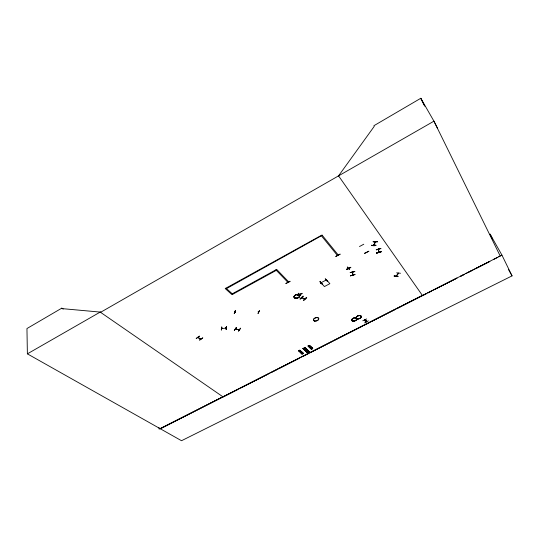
<?xml version="1.0" encoding="UTF-8"?>
<svg xmlns="http://www.w3.org/2000/svg" width="539" height="539" viewBox="0 0 539 539"><rect width="100%" height="100%" fill="white"/><g stroke="black" fill="none" stroke-linecap="round" stroke-linejoin="round"><path stroke-width="0.81" d="M304.724 298.498L305.141 298.855L302.109 297.75M299.866 294.314L299.455 294.382M321.008 283.015L320.489 283.157M326.284 280.085L326.647 279.6M221.509 329.942L221.765 327.153M221.812 327.186L221.307 330.016L221.772 326.984M226.178 328.056L221.677 328.635L222.129 328.238M226.164 328.157L225.774 328.076M226.279 329.477L226.535 326.654L226.252 329.457M303.127 296.288L300.082 299.037L302.985 296.248M327.254 281.23L325.26 278.778M298.161 293.499L300.466 295.588L298.323 293.189M352.594 275.092L352.519 272.215M352.816 275.011L352.634 272.148M398.584 273.206L396.266 276.211M366.176 321.911L364.499 319.876L366.163 321.776M375.144 242.045L373.662 245.333L373.911 244.719M371.472 245.171C371.169 245.791 376.222 246.067 375.872 245.164M371.465 245.508L375.865 245.205M371.526 245.326L375.926 245.36M199.383 336.235L196.216 338.458M196.243 338.593L199.356 336.087M236.318 327.678L234.324 330.441L236.318 327.523M236.365 327.719L234.317 330.286M320.564 283.116L320.941 282.935M326.324 280.058L326.695 279.862M235.536 310.376L234.263 313.557L235.341 310.552M235.462 311.872L235.503 311.771M347.884 268.537L348.309 268.314M397.95 276.291L394.177 276.096L394.231 275.746M397.903 276.608L394.184 276.103M258.639 312.121L258.296 311.987M258.08 313.536L259.475 310.572L258.026 313.341M197.779 337.522L201.013 338.991M373.21 241.681L377.644 241.728L373.231 241.688M373.891 245.272L375.447 241.91M377.63 241.721L373.15 241.809M309.305 345.465L312.371 348.78L312.761 348.578L309.467 345.378L308.126 345.944L311.367 349.279L312.64 348.531M312.607 348.666L309.11 345.445L312.371 348.78M309.972 352.338L305.027 347.561L303.019 348.423L307.897 353.368L309.709 352.472M307.985 353.166L303.012 348.416L308.005 353.22M308.241 353.193L303.316 348.43M309.797 352.263L309.48 352.499M396.131 276.157L398.442 273.152M303.194 348.49L308.167 353.234M309.393 352.627L304.481 347.682L309.743 352.452M309.797 352.338L304.629 347.77L304.838 347.507L309.959 352.351M301.955 354.069L303.342 353.375L299.873 350.175L298.66 350.788L301.981 354.062M301.995 353.86L302.372 353.86L298.828 350.801M302.925 353.591L299.637 350.296L302.992 353.456M299.637 350.296L303.201 353.254M308.476 345.876L308.079 346.078L311.401 349.063M308.328 345.944L311.67 349.063M378.749 252.07L378.937 252.367L378.647 251.828M365.449 321.028L365.873 320.813M299.212 294.065L299.664 294.483M338.559 175.862L374.241 126.348L373.925 125.702L420.784 98.28L433.942 121.174L437.628 128.491M240.367 328.305L238.575 331.108M238.568 331.087L240.562 328.359L240.293 328.136M396.664 272.815L400.484 273.26M221.691 328.541L222.095 328.48M225.679 328.11L226.084 328.056M299.886 350.215L303.188 353.463M302.945 348.625L307.917 353.368M309.373 345.364L312.748 348.598M308.497 353.072L303.369 348.241M325.26 278.98L327.234 281.075M303.086 296.147L300.095 299.017M303.625 300.102C312.687 291.997 297.602 305.923 306.752 297.582M396.394 275.645L396.111 276.197M378.722 249.611L378.391 248.978L378.937 252.333M365.395 320.84L365.759 320.685M365.813 320.873L365.523 321.042M364.351 320.099L366.015 322.019M352.769 274.796L352.614 275.126M197.84 337.549L200.959 338.977M199.673 340.183L202.812 337.825L199.464 339.927M378.533 249.314L378.776 252.414L378.796 252.003M235.112 312.014L235.503 312.007M235.462 312.135L235.085 312.128M63.211 309.069L61.81 308.146L26.95 328.547L27.381 353.847L181.528 440.72L512.05 275.874L501.944 255.129L490.052 234.054L492.639 239.329M235.408 329.053L239.37 329.632M27.381 353.847L100.261 312.047L100.618 312.297M321.574 236.015L337.535 255.614L338.364 255.169L321.999 235.017L225.221 288.574L231.992 294.671L276.325 270.322M226.508 288.587L322.315 235.247M232.282 293.802L276.675 269.406L288.803 282.018L288.008 282.443L275.867 269.85M340.109 254.226L335.804 256.382M335.851 256.517L340.055 254.098M285.939 283.554L289.995 281.223M364.667 253.485L368.919 251.194L364.539 253.229M320.2 281.715L322.201 283.992L319.91 281.641M346.442 269.439C354.015 265.161 350.545 268.314 346.375 269.284M346.469 269.48L350.714 267.398M297.602 295.561C305.997 290.999 301.207 294.611 297.535 295.379M297.616 295.581L301.705 293.573M349.205 269.345L347.318 266.973L349.501 269.399M362.781 320.759L366.668 318.933M160.319 428.626L422.347 295.372M160.346 428.808L501.944 255.129M237.389 389.71L223.146 396.953L100.207 312.081L61.837 308.604L61.81 308.146M241.135 387.81L268.112 374.093M271.865 372.186L277.861 369.134M279.357 368.373L298.842 358.469M302.588 356.562L308.584 353.517M310.087 352.755L331.822 341.706M333.318 340.938L339.314 337.892M340.816 337.131L362.545 326.082M364.047 325.32L370.044 322.268M371.539 321.507L395.525 309.312M397.021 308.551L400.773 306.651M402.269 305.882L426.241 293.694L422.509 295.594L338.31 175.512M432.965 290.278L456.883 278.117M460.623 276.217L464.355 274.317M465.851 273.563L489.769 261.402M493.502 259.502L497.241 257.602M498.737 256.84L500.232 256.079L433.942 121.174L100.564 312.324L100.207 312.081M222.91 396.792L159.153 429.118L158.924 427.494M435.216 289.153L456.904 278.158M460.643 276.264L464.382 274.364M468.115 272.471L471.854 270.578M475.593 268.678L481.576 265.646M483.072 264.892L489.803 261.476M299.004 351.105L300.216 350.498M308.47 346.267L309.689 345.654M303.524 348.908L305.35 347.992M310.538 348.282L311.731 347.594M301.112 353.085L302.298 352.405M305.701 350.983L307.513 350.074M306.206 351.462L308.018 350.552M306.651 351.886L308.463 350.983M307.156 352.371L308.962 351.462M307.486 352.688L309.298 351.778M307.951 353.045L309.757 352.142M305.02 298.963L301.725 297.804M234.263 313.536L235.516 310.552M378.391 248.978L378.459 249.422M377.758 249.308L379.301 248.877M376.276 249.874L380.911 248.567M376.485 252.885L381.161 251.74L376.559 253.189M354.763 271.501L350.229 272.653L354.763 271.4M350.182 272.525L354.777 271.568M354.945 274.533L350.451 275.833L354.871 274.338M364.95 319.647L366.608 321.554M365.011 319.755L366.668 321.662M365.166 319.681L366.85 321.594M319.998 281.782L321.904 283.918M308.14 345.977L311.522 349.205M308.22 345.998L311.778 349.07L308.362 345.822M239.222 329.753L235.341 329.161M258.599 311.987L258.127 311.771M394.272 275.955L397.998 276.473M226.346 326.668L225.982 329.309M226.009 288.143L232.767 294.247M298.781 350.822L302.217 353.948M304.67 347.743L309.622 352.513L304.481 347.682M304.488 347.756L309.447 352.513M309.11 345.445L312.519 348.699M290.063 281.419L285.906 283.413M364.634 322.874L368.319 320.826M508.432 269.446L512.05 275.874M421.148 98.913L424.867 106.257M420.784 98.28L424.132 105.058M380.851 248.439L376.222 249.746M376.478 252.852L376.572 253.209M363.778 244.221L359.473 246.539M350.37 275.49L350.451 275.84M302.069 297.562L301.968 297.663M312.283 348.133L311.07 348.74M312.061 347.918L310.848 348.524M311.427 347.305L310.215 347.918M311.097 346.981L309.878 347.594M302.864 352.937L301.658 353.544M302.635 352.722L301.429 353.328M301.995 352.122L300.789 352.728M301.658 351.799L300.445 352.405M354.938 274.546L350.431 275.698M235.792 328.871L235.779 329.214M225.619 327.867L225.666 328.211M200.717 338.492L200.609 338.573M326.499 279.835L321.015 282.766L324.424 286.566L329.868 283.669L326.499 279.835M431.476 291.04L427.737 292.94L431.476 291.047M381.14 251.713L376.552 253.06L381.147 251.733M314.668 321.069A2.742 1.59 -18 0 0 318.778 318.94A2.742 1.59 -18 0 0 314.938 318.165A2.742 1.59 -18 0 0 314.668 321.069M314.628 320.921A2.735 1.59 -18 0 0 318.731 318.792A2.735 1.59 -18 0 0 314.897 318.023A2.735 1.59 -18 0 0 314.628 320.921M295.392 298.235A2.884 1.758 -17.4 0 0 299.677 295.958A2.884 1.758 -17.4 0 0 295.574 295.069A2.884 1.758 -17.4 0 0 295.392 298.235A2.897 1.772 -17.4 0 0 299.697 295.951A2.897 1.772 -17.4 0 0 295.567 295.055A2.897 1.772 -17.4 0 0 295.385 298.249M295.359 298.161A2.897 1.772 -17.4 0 0 299.671 295.871A2.897 1.772 -17.4 0 0 295.54 294.974A2.877 1.758 -17.4 0 0 295.352 298.094A2.877 1.758 -17.4 0 0 299.637 295.817A2.877 1.758 -17.4 0 0 295.534 294.921A2.897 1.772 -17.4 0 0 295.359 298.161M357.741 319.027A2.702 1.529 -20 0 0 361.238 316.46A2.702 1.529 -20 0 0 357.047 316.467A2.702 1.529 -20 0 0 357.741 319.027M357.694 318.886A2.695 1.529 -20 0 0 361.177 316.326A2.695 1.529 -20 0 0 356.993 316.326A2.695 1.529 -20 0 0 357.694 318.886M357.707 318.953A2.722 1.536 -20 0 0 361.218 316.373A2.722 1.536 -20 0 0 357.007 316.38A2.722 1.536 -20 0 0 357.707 318.953M353.422 321.237A2.695 1.523 -19.8 0 0 356.899 318.684A2.695 1.523 -19.8 0 0 352.708 318.69A2.695 1.523 -19.8 0 0 353.422 321.237M353.375 321.096A2.688 1.523 -19.8 0 0 356.845 318.549A2.688 1.523 -19.8 0 0 352.654 318.556A2.688 1.523 -19.8 0 0 353.375 321.096A2.715 1.536 -19.8 0 0 356.885 318.596A2.715 1.536 -19.8 0 0 352.668 318.603A2.715 1.536 -19.8 0 0 353.389 321.17"/></g></svg>
